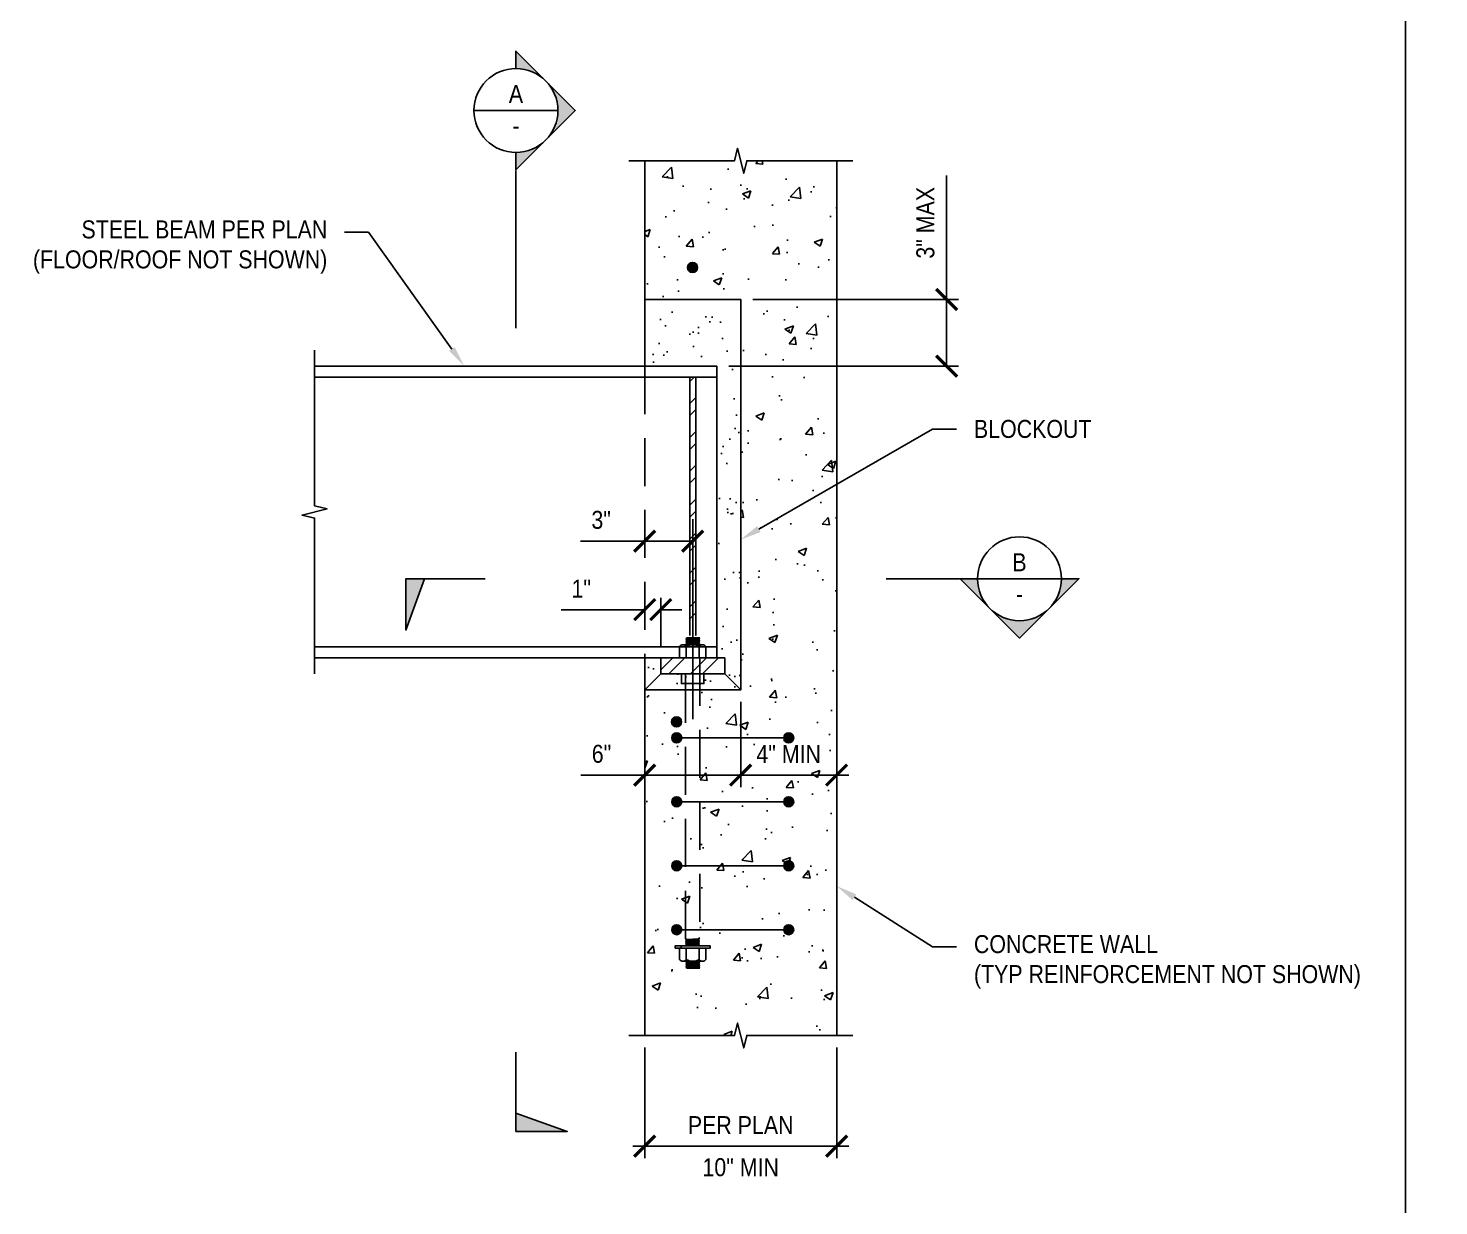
# Model space of a CAD drawing. Header units: inches. Extents: x -16404 to 14624, y -1591 to 16152.
# Drawn here: x -8348.8 to -8260.6, y 8060.9 to 8134.6 of the extents above; entities that cross this region are included whole.
import ezdxf
from ezdxf import colors
from ezdxf.entities.mleader import LeaderData, LeaderLine
from ezdxf.enums import TextEntityAlignment as Align
from ezdxf.math import Vec2, Vec3

# ---------------------------------------------------------------- set-up
doc = ezdxf.new("R2010")
doc.units = ezdxf.units.IN
doc.header["$LTSCALE"] = 24
doc.header["$MEASUREMENT"] = 0
for name, pattern in [('CENTER2', [1.125, 0.75, -0.125, 0.125, -0.125]), ('HIDDEN2', [0.1875, 0.125, -0.0625]), ('PHANTOM2', [1.25, 0.625, -0.125, 0.125, -0.125, 0.125, -0.125])]:
    doc.linetypes.add(name, pattern=pattern)
doc.layers.get('0').update_dxf_attribs({"linetype": 'CONTINUOUS'})
doc.layers.get('DefPoints').update_dxf_attribs({"color": 251, "linetype": 'CONTINUOUS'})
for name, color, linetype in [('S-ANNO-DIMS', 2, 'CONTINUOUS'), ('S-ANNO-NOTE', 4, 'CONTINUOUS'), ('S-BOLT', 2, 'CONTINUOUS'), ('S-BREAK', 2, 'CONTINUOUS'), ('S-CONC', 4, 'CONTINUOUS'), ('S-DETL-SYMB', 4, 'CONTINUOUS'), ('S-DETL-SYMB @ 1', 4, 'CONTINUOUS'), ('S-GRID', 1, 'CENTER2'), ('S-REBAR', 7, 'CONTINUOUS'), ('S-STEEL', 4, 'CONTINUOUS')]:
    doc.layers.add(name, color=color, linetype=linetype)
doc.layers.add('S-ANNO-GRID-NONPLOT', color=251, linetype='CONTINUOUS', plot=False)
doc.layers.add('S-HATCH1', color=1, linetype='CONTINUOUS', transparency=0.5)
doc.layers.add('S-HATCH2', color=2, linetype='CONTINUOUS', transparency=0.5)
doc.styles.add('Arial', font='arial.ttf', dxfattribs={"width": 0.85})
doc.dimstyles.new('DIM-12$0', dxfattribs={"dimscale": 12, "dimtxt": 0.09375, "dimasz": 0.109375, "dimexe": 0.0625, "dimexo": 0.0625, "dimgap": 0.0625, "dimtad": 1, "dimdec": 4, "dimzin": 11, "dimdsep": 46, "dimlunit": 4, "dimtxsty": 'Arial', "dimblk": 'ARCHTICK', "dimblk1": 'ARCHTICK', "dimblk2": 'ARCHTICK', "dimsah": 1, "dimcen": 0.125, "dimdle": 0.0625, "dimclrd": 256, "dimclre": 256, "dimclrt": 4, "dimadec": 0, "dimazin": 0, "dimtfac": 0.75, "dimtdec": 4, "dimtofl": 0, "dimtmove": 0, "dimatfit": 3, "dimldrblk": 'ARCHTICK', "dimfxl": 1, "dimfrac": 1, "dimtolj": 1, "dimtzin": 11, "dimarcsym": 0})
pattern_1 = [(67.5, (-12125.473, 7011.8426), (-1.33608, 2.1488009), [0, -1.995, 0, -2.23125, 0, -2.1328125]), (37.5, (-12125.473, 7011.8426), (0.159598, 4.3692318), [0, -1.07625, 0, -1.798125, 0, -0.6890625]), (357.5, (-12126.871, 7011.0354), (3.5360016, 2.050088), [0, -0.65625, 0, -2.3625, 0, -3.084375]), (347.5, (-12126.871, 7011.0354), (2.8409643, 2.9703878), [0, -0.328125, 0, -1.54875, 0, -1.771875])]
pattern_2 = [(45, (-12125.473, 7011.8426), (-1.0606602, 1.0606602), []), (45, (-12125.473, 7012.5926), (-1.0606602, 1.0606602), [])]

# ---------------------------------------------------------------- blocks, each defined once
blk = doc.blocks.new('_ARCHTICK')
at = {"color": 0, "linetype": 'ByBlock', "const_width": 0.15}
blk.add_lwpolyline([(-0.5, -0.5), (0.5, 0.5)], dxfattribs=at)
blk = doc.blocks.new('*D1035')
at = {"layer": 'DefPoints', "color": 0, "transparency": 16777216}
for p in [(-8310.252, 8071.565), (-8298.252, 8071.565), (-8298.252, 8064.645)]:
    blk.add_point(p, dxfattribs=at)
at = {"layer": 'S-ANNO-DIMS', "lineweight": -2, "transparency": 16777216}
for p, q in [((-8310.252, 8070.815), (-8310.252, 8063.895)), ((-8298.252, 8070.815), (-8298.252, 8063.895)), ((-8311.002, 8064.645), (-8297.502, 8064.645))]:
    blk.add_line(p, q, dxfattribs=at)
at = {"layer": 'S-ANNO-DIMS', "lineweight": -2, "transparency": 16777216, "xscale": 1.3125, "yscale": 1.3125, "zscale": 1.3125, "rotation": 180}
blk.add_blockref('_ARCHTICK', (-8310.252, 8064.645), dxfattribs=at)
at = {"layer": 'S-ANNO-DIMS', "lineweight": -2, "transparency": 16777216, "xscale": 1.3125, "yscale": 1.3125, "zscale": 1.3125}
blk.add_blockref('_ARCHTICK', (-8298.252, 8064.645), dxfattribs=at)
at = {"layer": 'S-ANNO-DIMS', "color": 4, "transparency": 16777216, "char_height": 1.125, "attachment_point": 5, "style": 'Arial'}
for s, insert in [('\\A1;PER PLAN', (-8304.252, 8065.958)), ('\\A1;10" MIN', (-8304.252, 8063.321))]:
    blk.add_mtext(s, dxfattribs=dict(at, insert=insert))
blk = doc.blocks.new('NUT-SM-THREADS-new')
for p, q in [((0.39, 1.44), (-0.5, 1.44)), ((-0.5, 1.44), (-0.39, 1.37)), ((-0.5, 1.31), (-0.39, 1.37)), ((0.5, 1.25), (-0.5, 1.31)), ((-0.5, 1.31), (-0.39, 1.25)), ((-0.5, 1.19), (-0.39, 1.25)), ((0.5, 1.12), (-0.5, 1.19)), ((-0.5, 1.19), (-0.39, 1.12)), ((-0.5, 1.06), (-0.39, 1.12)), ((0.5, 1), (-0.5, 1.06)), ((-0.5, 1.06), (-0.39, 1)), ((-0.39, 1.37), (0.39, 1.31)), ((-0.39, 1.25), (0.39, 1.19)), ((-0.39, 1.12), (0.39, 1.06)), ((0.5, 1.37), (-0.09, 1.41)), ((0.39, 1.44), (0.39, 1.44)), ((0.39, 1.44), (0.5, 1.37)), ((0.39, 1.31), (0.5, 1.37)), ((0.39, 1.31), (0.5, 1.25)), ((0.39, 1.19), (0.5, 1.25)), ((0.39, 1.19), (0.5, 1.12)), ((0.39, 1.06), (0.5, 1.12)), ((0.39, 1.06), (0.5, 1)), ((-0.94, 0.81), (-0.94, 0)), ((-0.94, 0), (-0.84, 0)), ((-0.84, 0), (0.84, 0)), ((-0.7, 0.94), (0.7, 0.94)), ((-0.5, 0.94), (-0.39, 1)), ((-0.47, 0.81), (-0.47, 0)), ((-0.39, 1), (0.39, 0.94)), ((0.39, 0.94), (0.5, 1)), ((0.47, 0.81), (0.47, 0)), ((0.84, 0), (0.94, 0)), ((0.94, 0.81), (0.94, 0))]:
    blk.add_line(p, q)
for centre, radius, start, end in [((-0.7, 0.65), 0.283, 33.8901, 146.1099), ((0, -0.01), 0.943, 60.1583, 119.8417), ((0.7, 0.65), 0.283, 33.8901, 146.1099)]:
    blk.add_arc(centre, radius, start, end)
blk = doc.blocks.new('*U227')
h = blk.add_hatch(color=256)
h.dxf.hatch_style = 1
h.paths.add_polyline_path([(0.3125, 0, 1), (-0.3125, 0, 1)])
at = {"color": 0}
blk.add_circle((0, 0), 0.3125, dxfattribs=at)
blk = doc.blocks.new('*U203')
at = {"layer": 'S-REBAR'}
blk.add_line((-1, 0), (6, 0), dxfattribs=at)
at = {"layer": 'S-REBAR', "linetype": 'ByBlock'}
blk.add_blockref('*U227', (-1, 0), dxfattribs=at)
at = {"layer": 'S-REBAR', "linetype": 'ByBlock', "xscale": -1}
blk.add_blockref('*U227', (6, 0), dxfattribs=at)
blk = doc.blocks.new('*U202')
at = {"layer": 'S-REBAR', "color": 0, "linetype": 'ByBlock', "lineweight": -2, "transparency": 16777216}
for p in [(0, 0), (0, -4), (0, -8), (0, -12)]:
    blk.add_blockref('*U203', p, dxfattribs=at)
blk = doc.blocks.new('*U352')
at = {"layer": 'S-DETL-SYMB'}
h = blk.add_hatch(color=4, dxfattribs=at)
edge = h.paths.add_edge_path()
edge.add_line((0, -0.2187), (0, -0.3092))
edge.add_line((0, -0.3092), (0.3092, 0))
edge.add_line((0.3092, 0), (0, 0.3092))
edge.add_line((0, 0.3092), (0, 0.2187))
edge.add_arc((0, 0), 0.2187, -90, 90, ccw=False)
blk.add_line((-0.2187, 0), (0.2187, 0), dxfattribs=at)
at = {"layer": 'S-DETL-SYMB', "color": 2, "linetype": 'PHANTOM2'}
for p, q in [((0, -0.3125), (0, -1.1343)), ((0, -4.9084), (0, -5.3212))]:
    blk.add_line(p, q, dxfattribs=at)
at = {"layer": 'S-DETL-SYMB'}
blk.add_lwpolyline([(0, -0.2187), (0, -0.3092), (0.3092, 0), (0, 0.3092), (0, 0.2187, -1)], format="xyb", close=True, dxfattribs=at)
blk.add_lwpolyline([(0, -5.2252), (0.2672, -5.3212), (0, -5.3212)], close=True, dxfattribs=at)
blk.add_circle((0, 0), 0.2187, dxfattribs=at)
blk.add_solid([(0.2672, -5.3212), (0, -5.2252), (0, -5.3212)], dxfattribs=at)
at = {"layer": 'S-DETL-SYMB', "style": 'Arial', "width": 0.85, "flags": 8}
blk.add_attdef('VIEWNUMBER', text='', height=0.0938, dxfattribs=at).set_placement((0, 0.0108), align=Align.BOTTOM_CENTER)
blk.add_attdef('SHEETNUMBER', text='', height=0.0938, dxfattribs=at).set_placement((0, -0.0325), align=Align.TOP_CENTER)
blk = doc.blocks.new('*U353')
at = {"layer": 'S-DETL-SYMB'}
h = blk.add_hatch(color=4, dxfattribs=at)
edge = h.paths.add_edge_path()
edge.add_line((-0.2187, 0), (-0.3092, 0))
edge.add_line((-0.3092, 0), (0, -0.3092))
edge.add_line((0, -0.3092), (0.3092, 0))
edge.add_line((0.3092, 0), (0.2187, 0))
edge.add_arc((0, 0), 0.2187, -180, 0, ccw=False)
at = {"layer": 'S-DETL-SYMB', "color": 2, "linetype": 'PHANTOM2'}
for p, q in [((-2.783, 0), (-3.1958, 0)), ((-0.3125, 0), (-0.6946, 0))]:
    blk.add_line(p, q, dxfattribs=at)
at = {"layer": 'S-DETL-SYMB'}
blk.add_line((-0.2187, 0), (0.2187, 0), dxfattribs=at)
blk.add_lwpolyline([(-3.0998, 0), (-3.1958, -0.2672), (-3.1958, 0)], close=True, dxfattribs=at)
blk.add_lwpolyline([(-0.2187, 0), (-0.3092, 0), (0, -0.3092), (0.3092, 0), (0.2187, 0, -1)], format="xyb", close=True, dxfattribs=at)
blk.add_circle((0, 0), 0.2187, dxfattribs=at)
blk.add_solid([(-3.1958, -0.2672), (-3.0998, 0), (-3.1958, 0)], dxfattribs=at)
at = {"layer": 'S-DETL-SYMB', "style": 'Arial', "width": 0.85, "flags": 8}
blk.add_attdef('VIEWNUMBER', text='', height=0.0938, dxfattribs=at).set_placement((0, 0.0108), align=Align.BOTTOM_CENTER)
blk.add_attdef('SHEETNUMBER', text='', height=0.0938, dxfattribs=at).set_placement((0, -0.0325), align=Align.TOP_CENTER)
blk = doc.blocks.new('*D2055')
at = {"layer": 'DefPoints', "color": 0, "transparency": 16777216}
for p in [(-8310.252, 8098.197), (-8309.252, 8098.197), (-8309.252, 8095.182)]:
    blk.add_point(p, dxfattribs=at)
at = {"layer": 'S-ANNO-DIMS', "lineweight": -2, "transparency": 16777216}
for p, q in [((-8309.252, 8095.932), (-8309.252, 8098.947)), ((-8310.252, 8098.197), (-8315.474, 8098.197)), ((-8309.252, 8098.197), (-8307.94, 8098.197))]:
    blk.add_line(p, q, dxfattribs=at)
at = {"layer": 'S-ANNO-DIMS', "lineweight": -2, "transparency": 16777216, "xscale": 1.3125, "yscale": 1.3125, "zscale": 1.3125}
blk.add_blockref('_ARCHTICK', (-8310.252, 8098.197), dxfattribs=at)
at = {"layer": 'S-ANNO-DIMS', "lineweight": -2, "transparency": 16777216, "xscale": 1.3125, "yscale": 1.3125, "zscale": 1.3125, "rotation": 180}
blk.add_blockref('_ARCHTICK', (-8309.252, 8098.197), dxfattribs=at)
at = {"layer": 'S-ANNO-DIMS', "color": 4, "transparency": 16777216, "insert": (-8314.219, 8099.511), "char_height": 1.125, "attachment_point": 5, "style": 'Arial'}
blk.add_mtext('\\A1;1"', dxfattribs=at)
blk = doc.blocks.new('*D2056')
at = {"layer": 'DefPoints', "color": 0, "transparency": 16777216}
for p in [(-8310.252, 8102.483), (-8307.253, 8102.483), (-8307.253, 8102.483)]:
    blk.add_point(p, dxfattribs=at)
at = {"layer": 'S-ANNO-DIMS', "lineweight": -2, "transparency": 16777216}
for p, q in [((-8310.252, 8102.483), (-8314.274, 8102.483)), ((-8307.253, 8102.483), (-8311.002, 8102.483))]:
    blk.add_line(p, q, dxfattribs=at)
at = {"layer": 'S-ANNO-DIMS', "lineweight": -2, "transparency": 16777216, "xscale": 1.3125, "yscale": 1.3125, "zscale": 1.3125, "rotation": 180}
blk.add_blockref('_ARCHTICK', (-8310.252, 8102.483), dxfattribs=at)
at = {"layer": 'S-ANNO-DIMS', "lineweight": -2, "transparency": 16777216, "xscale": 1.3125, "yscale": 1.3125, "zscale": 1.3125}
blk.add_blockref('_ARCHTICK', (-8307.253, 8102.483), dxfattribs=at)
at = {"layer": 'S-ANNO-DIMS', "color": 4, "transparency": 16777216, "insert": (-8312.975, 8103.808), "char_height": 1.125, "attachment_point": 5, "style": 'Arial'}
blk.add_mtext('\\A1;3"', dxfattribs=at)
blk = doc.blocks.new('*D2057')
at = {"layer": 'DefPoints', "color": 0, "transparency": 16777216}
for p in [(-8304.252, 8117.599), (-8305.752, 8113.432), (-8291.379, 8113.432)]:
    blk.add_point(p, dxfattribs=at)
at = {"layer": 'S-ANNO-DIMS', "lineweight": -2, "transparency": 16777216}
for p, q in [((-8291.379, 8117.599), (-8291.379, 8125.353)), ((-8291.379, 8113.432), (-8291.379, 8118.349)), ((-8303.502, 8117.599), (-8290.629, 8117.599)), ((-8305.002, 8113.432), (-8290.629, 8113.432))]:
    blk.add_line(p, q, dxfattribs=at)
at = {"layer": 'S-ANNO-DIMS', "lineweight": -2, "transparency": 16777216, "xscale": 1.3125, "yscale": 1.3125, "zscale": 1.3125}
for p, rotation in [((-8291.379, 8117.599), 90), ((-8291.379, 8113.432), 270)]:
    blk.add_blockref('_ARCHTICK', p, dxfattribs=dict(at, rotation=rotation))
at = {"layer": 'S-ANNO-DIMS', "color": 4, "transparency": 16777216, "insert": (-8292.703, 8122.393), "char_height": 1.125, "attachment_point": 5, "rotation": 90, "style": 'Arial'}
blk.add_mtext('\\A1;3" MAX', dxfattribs=at)
blk = doc.blocks.new('*D1036')
at = {"layer": 'DefPoints', "color": 0, "transparency": 16777216}
for p in [(-8304.252, 8093.182), (-8298.252, 8088.147), (-8298.252, 8087.852)]:
    blk.add_point(p, dxfattribs=at)
at = {"layer": 'S-ANNO-DIMS', "lineweight": -2, "transparency": 16777216}
for p, q in [((-8304.252, 8092.432), (-8304.252, 8087.102)), ((-8305.002, 8087.852), (-8297.502, 8087.852)), ((-8298.252, 8087.397), (-8298.252, 8087.102))]:
    blk.add_line(p, q, dxfattribs=at)
at = {"layer": 'S-ANNO-DIMS', "lineweight": -2, "transparency": 16777216, "xscale": 1.3125, "yscale": 1.3125, "zscale": 1.3125, "rotation": 180}
blk.add_blockref('_ARCHTICK', (-8304.252, 8087.852), dxfattribs=at)
at = {"layer": 'S-ANNO-DIMS', "lineweight": -2, "transparency": 16777216, "xscale": 1.3125, "yscale": 1.3125, "zscale": 1.3125}
blk.add_blockref('_ARCHTICK', (-8298.252, 8087.852), dxfattribs=at)
at = {"layer": 'S-ANNO-DIMS', "color": 4, "transparency": 16777216, "insert": (-8301.252, 8089.165), "char_height": 1.125, "attachment_point": 5, "style": 'Arial'}
blk.add_mtext('\\A1;4" MIN', dxfattribs=at)
blk = doc.blocks.new('*D1037')
at = {"layer": 'DefPoints', "color": 0, "transparency": 16777216}
for p in [(-8304.252, 8093.182), (-8310.252, 8088.147), (-8310.252, 8087.852)]:
    blk.add_point(p, dxfattribs=at)
at = {"layer": 'S-ANNO-DIMS', "lineweight": -2, "transparency": 16777216}
for p, q in [((-8304.252, 8092.432), (-8304.252, 8087.102)), ((-8310.252, 8087.852), (-8314.254, 8087.852)), ((-8303.502, 8087.852), (-8310.252, 8087.852)), ((-8310.252, 8087.397), (-8310.252, 8087.102))]:
    blk.add_line(p, q, dxfattribs=at)
at = {"layer": 'S-ANNO-DIMS', "lineweight": -2, "transparency": 16777216, "xscale": 1.3125, "yscale": 1.3125, "zscale": 1.3125, "rotation": 180}
blk.add_blockref('_ARCHTICK', (-8310.252, 8087.852), dxfattribs=at)
at = {"layer": 'S-ANNO-DIMS', "lineweight": -2, "transparency": 16777216, "xscale": 1.3125, "yscale": 1.3125, "zscale": 1.3125}
blk.add_blockref('_ARCHTICK', (-8304.252, 8087.852), dxfattribs=at)
at = {"layer": 'S-ANNO-DIMS', "color": 4, "transparency": 16777216, "insert": (-8312.952, 8089.177), "char_height": 1.125, "attachment_point": 5, "style": 'Arial'}
blk.add_mtext('\\A1;6"', dxfattribs=at)
blk = doc.blocks.new('_Integral')
at = {"color": 0, "linetype": 'ByBlock', "lineweight": -2}
for centre, start, end in [((0.445, -0.091), 102, 168), ((-0.445, 0.091), 282, 348)]:
    blk.add_arc(centre, 0.454, start, end, dxfattribs=at)
blk = doc.blocks.new('Se_24x36_DETAILS_GRID')
blk.add_line((31.0697, 15.3333), (31.0697, 23))

msp = doc.modelspace()

# ---------------------------------------------------------------- hatches: boundary and pattern name
at = {"layer": 'S-HATCH1'}
h = msp.add_hatch(dxfattribs=at)
h.set_pattern_fill('STEEL', color=256, scale=12, style=0)
h.set_pattern_definition(pattern_2)
h.paths.add_polyline_path([(-8307.43975, 8096.58997), (-8307.06475, 8096.58997), (-8307.06475, 8112.74415), (-8307.43975, 8112.74415)])
h = msp.add_hatch(dxfattribs=at)
h.set_pattern_fill('STEEL', color=256, scale=12, style=0)
h.set_pattern_definition(pattern_2)
h.paths.add_polyline_path([(-8309.25224, 8095.18166), (-8309.25224, 8094.18166), (-8305.25225, 8094.18166), (-8305.25225, 8095.18166)])
at = {"layer": 'S-HATCH2'}
h = msp.add_hatch(dxfattribs=at)
h.set_pattern_fill('AR-CONC', color=256, scale=0.75, style=0)
h.set_pattern_definition([(50, (-12125.473, 7011.8426), (5.3794514, -0.470641), [0.5625, -6.1875]), (355, (-12125.473, 7011.8426), (-1.040635, 5.641441), [0.45, -4.95]), (100.45144, (-12125.0247, 7011.8034), (4.3388164, 5.1708), [0.4780514, -5.258566]), (46.1842, (-12125.473, 7013.3426), (8.00431, -1.241395), [0.84375, -9.28125]), (96.63564, (-12124.806, 7013.239), (7.009965, 7.30589), [0.717078, -7.887853]), (351.18416, (-12125.473, 7013.343), (7.009965, 7.30589), [0.675, -7.425]), (21, (-12124.723, 7012.9676), (4.476803, -3.0196417), [0.5625, -6.1875]), (326, (-12124.723, 7012.9676), (1.824865, 5.438625), [0.45, -4.95]), (71.45144, (-12124.35, 7012.716), (6.301668, 2.4189836), [0.4780514, -5.258566]), (37.5, (-12125.473, 7011.8426), (0.0911989, 2.4967039), [0, -4.89, 0, -5.025, 0, -4.96875]), (7.5, (-12125.473, 7011.8426), (1.9730215, 2.9580878), [0, -2.865, 0, -4.7775, 0, -1.89375]), (327.5, (-12127.1455, 7011.8426), (4.0036683, -0.1691615), [0, -1.875, 0, -5.85, 0, -7.7625]), (317.5, (-12127.8955, 7011.8426), (4.3738963, 0.7507874), [0, -2.4375, 0, -3.885, 0, -5.5125])])
h.paths.add_polyline_path([(-8310.25225, 8071.56522), (-8304.63083, 8071.56522), (-8304.44154, 8072.34357), (-8304.06297, 8070.78687), (-8303.87368, 8071.56522), (-8298.25225, 8071.56522), (-8298.25225, 8126.27511), (-8303.87368, 8126.27511), (-8304.06297, 8125.49676), (-8304.44154, 8127.05346), (-8304.63083, 8126.27511), (-8310.25225, 8126.27511), (-8310.25225, 8117.59874), (-8304.25225, 8117.59874), (-8304.25225, 8093.18165), (-8310.25225, 8093.18165)])
h = msp.add_hatch(dxfattribs=at)
h.set_pattern_fill('AR-SAND', color=256, scale=1.3125, angle=30, style=0)
h.set_pattern_definition(pattern_1)
h.paths.add_polyline_path([(-8310.25225, 8117.59874), (-8310.25225, 8113.43165), (-8305.75225, 8113.43165), (-8305.75225, 8095.18166), (-8305.25225, 8095.18166), (-8305.25225, 8094.18165), (-8304.25225, 8093.18165), (-8304.25225, 8117.59874)])
h.paths.add_polyline_path([(-8310.25225, 8093.18165), (-8309.25224, 8094.18165), (-8309.25224, 8095.18165), (-8310.25225, 8095.18165)], flags=17)
h = msp.add_hatch(dxfattribs=at)
h.set_pattern_fill('AR-SAND', color=256, scale=1.3125, angle=30, style=0)
h.set_pattern_definition(pattern_1)
h.paths.add_polyline_path([(-8304.25225, 8093.18165), (-8305.25226, 8094.18166), (-8309.25224, 8094.18166), (-8310.25225, 8093.18165)])

# ---------------------------------------------------------------- linework, layer by layer
at = {"layer": 'S-ANNO-DIMS'}
msp.add_lwpolyline([(-8307.95589, 8094.18166), (-8306.5486, 8094.18166), (-8306.5486, 8093.57228), (-8307.95589, 8093.57228)], close=True, dxfattribs=at)
at = {"layer": 'S-BOLT', "linetype": 'HIDDEN2'}
msp.add_lwpolyline([(-8306.91322, 8077.29103), (-8306.8185, 8077.23634), (-8307.33278, 8077.2042), (-8306.8185, 8077.23634), (-8306.91322, 8077.18166), (-8307.6935, 8077.18166), (-8307.59878, 8077.23634), (-8306.91322, 8077.29103), (-8306.8185, 8077.34572), (-8307.6935, 8077.29103), (-8307.59878, 8077.23634), (-8307.6935, 8077.29103), (-8307.59878, 8077.34572), (-8306.91322, 8077.40041), (-8306.8185, 8077.34572), (-8306.91322, 8077.40041), (-8306.8185, 8077.45509), (-8307.6935, 8077.40041), (-8307.59878, 8077.34572), (-8307.6935, 8077.40041), (-8307.59878, 8077.45509), (-8306.91322, 8077.50978), (-8306.8185, 8077.45509), (-8306.91322, 8077.50978), (-8306.8185, 8077.56447), (-8307.6935, 8077.50978), (-8307.59878, 8077.45509), (-8307.6935, 8077.50978), (-8307.59878, 8077.56447), (-8306.91322, 8077.61916), (-8306.8185, 8077.56447), (-8306.91322, 8077.61916), (-8306.8107, 8077.67859), (-8306.91322, 8077.61916), (-8307.59878, 8077.56447), (-8307.6935, 8077.61916), (-8307.6938, 8095.18166), (-8306.8107, 8095.18166), (-8306.8107, 8077.67859)], dxfattribs=at)
at = {"layer": 'S-BOLT'}
msp.add_lwpolyline([(-8306.1585, 8077.18166), (-8308.346, 8077.18166), (-8308.346, 8077.03116), (-8306.1585, 8077.03116)], close=True, dxfattribs=at)
at = {"layer": 'S-BREAK'}
for points in [[(-8297.25225, 8126.27511), (-8303.87368, 8126.27511), (-8304.06297, 8125.49676), (-8304.44154, 8127.05346), (-8304.63083, 8126.27511), (-8311.25225, 8126.27511)], [(-8330.88903, 8094.18165), (-8330.88903, 8103.92808), (-8331.66739, 8104.11736), (-8330.11068, 8104.49594), (-8330.88903, 8104.68522), (-8330.88903, 8114.43165)], [(-8297.25225, 8071.56522), (-8303.87368, 8071.56522), (-8304.06297, 8070.78687), (-8304.44154, 8072.34357), (-8304.63083, 8071.56522), (-8311.25225, 8071.56522)]]:
    msp.add_lwpolyline(points, dxfattribs=at)
at = {"layer": 'S-CONC'}
for p, q in [((-8310.25225, 8126.27511), (-8310.25225, 8117.59874)), ((-8310.25225, 8093.18165), (-8310.25225, 8071.56522))]:
    msp.add_line(p, q, dxfattribs=at)
at = {"layer": 'S-CONC', "color": 1}
for p, q in [((-8310.25225, 8117.59874), (-8310.25225, 8113.43165)), ((-8310.25225, 8095.18165), (-8310.25225, 8093.18165))]:
    msp.add_line(p, q, dxfattribs=at)
at = {"layer": 'S-CONC'}
for points in [[(-8298.25225, 8071.56522), (-8298.25225, 8126.27511)], [(-8310.25225, 8117.59874), (-8304.25225, 8117.59874), (-8304.25225, 8093.18165), (-8310.25225, 8093.18165)]]:
    msp.add_lwpolyline(points, dxfattribs=at)
at = {"layer": 'S-CONC', "color": 1, "linetype": 'HIDDEN2'}
msp.add_lwpolyline([(-8310.25225, 8113.43165), (-8310.25225, 8095.18165)], dxfattribs=at)
at = {"layer": 'S-CONC', "color": 3}
for points in [[(-8309.25224, 8094.18165), (-8310.25225, 8093.18165)], [(-8305.25225, 8094.18165), (-8304.25225, 8093.18165)]]:
    msp.add_lwpolyline(points, dxfattribs=at)
at = {"layer": 'S-GRID', "color": 1, "linetype": 'CENTER2', "ltscale": 0.75}
msp.add_line((-8307.25225, 8091.34436), (-8307.25225, 8103.84834), dxfattribs=at)
at = {"layer": 'S-STEEL'}
for p, q in [((-8330.88903, 8112.74415), (-8305.75225, 8112.74415)), ((-8330.88903, 8095.86915), (-8305.75225, 8095.86915))]:
    msp.add_line(p, q, dxfattribs=at)
for points in [[(-8330.88903, 8113.43165), (-8305.75225, 8113.43165), (-8305.75225, 8095.18165), (-8330.88903, 8095.18165)], [(-8307.43975, 8096.58997), (-8307.43975, 8112.74415), (-8307.06475, 8112.74415), (-8307.06475, 8096.58997)]]:
    msp.add_lwpolyline(points, dxfattribs=at)
msp.add_lwpolyline([(-8305.25225, 8094.18166), (-8309.25224, 8094.18166), (-8309.25224, 8095.18166), (-8305.25225, 8095.18166)], close=True, dxfattribs=at)

# ---------------------------------------------------------------- block references
at = {"layer": 'S-ANNO-GRID-NONPLOT', "xscale": 12, "yscale": 12, "zscale": 12}
msp.add_blockref('Se_24x36_DETAILS_GRID', (-8635.5314, 7860), dxfattribs=at)
at = {"layer": 'S-BOLT', "xscale": -0.875, "yscale": 0.875, "zscale": 0.875}
msp.add_blockref('NUT-SM-THREADS-new', (-8307.25225, 8095.18166), dxfattribs=at)
at = {"layer": 'S-BOLT', "xscale": 0.875, "yscale": 0.875, "zscale": 0.875, "rotation": 180}
msp.add_blockref('NUT-SM-THREADS-new', (-8307.25225, 8077.03116), dxfattribs=at)
at = {"layer": 'S-DETL-SYMB @ 1', "xscale": 12, "yscale": 12, "zscale": 12}
for name, p, values in [('*U352', (-8318.2992, 8129.41941), {'VIEWNUMBER': 'A', 'SHEETNUMBER': '-'}), ('*U353', (-8286.82367, 8100.13126), {'VIEWNUMBER': 'B', 'SHEETNUMBER': '-'})]:
    msp.add_blockref(name, p, dxfattribs=at).add_auto_attribs(values)
at = {"layer": 'S-REBAR'}
for name, p in [('*U227', (-8307.25933, 8119.59874)), ('*U227', (-8308.25933, 8091.18165)), ('*U202', (-8307.25225, 8090.18165))]:
    msp.add_blockref(name, p, dxfattribs=at)

# ---------------------------------------------------------------- dimensions: what is measured, and where the dimension line sits
at = {"layer": 'S-ANNO-DIMS'}
dim = msp.add_linear_dim(base=(-8291.37858, 8113.43165), p1=(-8304.25225, 8117.59874), p2=(-8305.75225, 8113.43165), angle=90, text='3" MAX', dimstyle='DIM-12$0', dxfattribs=at)
dim.commit()
dim.dimension.update_dxf_attribs({"geometry": '*D2057', "text_midpoint": (-8291.37858, 8122.39339), "dimtype": 160})
for base, p1, p2, picture, middle in [((-8307.25255, 8102.48294), (-8310.25225, 8102.48294), (-8307.25255, 8102.48294), '*D2056', (-8312.97502, 8102.48294)), ((-8309.25224, 8098.19666), (-8310.25225, 8098.19666), (-8309.25224, 8095.18165), '*D2055', (-8314.21922, 8098.19666))]:
    dim = msp.add_linear_dim(base=base, p1=p1, p2=p2, angle=180, dimstyle='DIM-12$0', dxfattribs=at)
    dim.commit()
    dim.dimension.update_dxf_attribs({"geometry": picture, "text_midpoint": middle, "dimtype": 160})
dim = msp.add_linear_dim(base=(-8310.25225, 8087.85213), p1=(-8304.25225, 8093.18165), p2=(-8310.25225, 8088.14677), angle=180, text='6"', dimstyle='DIM-12$0', override={"dimtofl": 1}, dxfattribs=at)
dim.commit()
dim.dimension.update_dxf_attribs({"geometry": '*D1037', "text_midpoint": (-8312.95225, 8087.85213), "dimtype": 160})
for base, p1, p2, text, picture, middle in [((-8298.25225, 8087.85213), (-8304.25225, 8093.18165), (-8298.25225, 8088.14677), '4" MIN', '*D1036', (-8301.25225, 8089.16501)), ((-8298.25225, 8064.64491), (-8310.25225, 8071.56522), (-8298.25225, 8071.56522), 'PER PLAN\\X10" MIN', '*D1035', (-8304.25225, 8064.64491))]:
    dim = msp.add_linear_dim(base=base, p1=p1, p2=p2, text=text, dimstyle='DIM-12$0', override={"dimtofl": 1}, dxfattribs=at)
    dim.commit()
    dim.dimension.update_dxf_attribs({"geometry": picture, "text_midpoint": middle})

# ---------------------------------------------------------------- leaders
at = {"layer": 'S-ANNO-NOTE'}
ml = msp.add_multileader_mtext('Standard', dxfattribs=at)
ml.set_content('\\A1;TOP OF CONCRETE WALL ELEVATION WHERE OCCURS', color=4, style='Arial')
ml.set_leader_properties(color=2)
ml.build(insert=Vec2(0, 0))
ml.multileader.update_dxf_attribs({"dogleg_length": 0.36, "arrow_head_size": 1.3125, "scale": 12})
ctx = ml.context
ctx.base_point, ctx.scale, ctx.char_height, ctx.arrow_head_size, ctx.landing_gap_size, ctx.plane_origin = Vec3(-8456.93108, 8127.83095), 12, 1.125, 1.3125, 1.08, Vec3(-8485.64693, 8443.35501)
notes = []
notes.append((ctx, [(0, (1, 1, 0), (-8458.43108, 8127.83095), (1, 0), 1.5, [(0, [(-8472.07349, 8117.59874)], 0, [])])]))
ctx.mtext.insert, ctx.mtext.width, ctx.mtext.flow_direction = Vec3(-8455.85108, 8128.40304), 23.5148541, 5
ml = msp.add_multileader_mtext('Standard', dxfattribs=at)
ml.set_content('STEEL BEAM PER PLAN\\P(FLOOR/ROOF NOT SHOWN)', color=4, style='Arial')
ml.set_leader_properties(color=2)
ml.build(insert=Vec2(0, 0))
ml.multileader.update_dxf_attribs({"dogleg_length": 0.36, "arrow_head_size": 1.3125, "scale": 12})
ctx = ml.context
ctx.base_point, ctx.scale, ctx.char_height, ctx.arrow_head_size, ctx.landing_gap_size, ctx.plane_origin = Vec3(-8349.44743, 8121.81622), 12, 1.125, 1.3125, 1.08, Vec3(-8390.47096, 8402.09792)
ctx.text_align_type = 2
notes.append((ctx, [(1, (1, 1, 0), (-8327.51236, 8121.81622), (-1, 0), 1.5, [(0, [(-8321.54056, 8113.43165)], 0, [])])]))
ctx.mtext.insert, ctx.mtext.width, ctx.mtext.alignment, ctx.mtext.flow_direction = Vec3(-8330.09236, 8122.5441), 20.3750015, 3, 5
ml = msp.add_multileader_mtext('Standard', dxfattribs=at)
ml.set_content('\\A1;WEB STIFFENER {\\H0.7x;\\S3#8;}"\\PEACH SIDE', color=4, style='Arial')
ml.set_leader_properties(color=2)
ml.build(insert=Vec2(0, 0))
ml.multileader.update_dxf_attribs({"dogleg_length": 0.36, "arrow_head_size": 1.3125, "scale": 12})
ctx = ml.context
ctx.base_point, ctx.scale, ctx.char_height, ctx.arrow_head_size, ctx.landing_gap_size, ctx.plane_origin = Vec3(-8456.93108, 8122.75869), 12, 1.125, 1.3125, 1.08, Vec3(-8496.37308, 8434.47444)
notes.append((ctx, [(0, (1, 1, 0), (-8458.43108, 8122.75869), (1, 0), 1.5, [(0, [(-8481.34636, 8108.71817)], 0, [])])]))
ctx.mtext.insert, ctx.mtext.width, ctx.mtext.flow_direction = Vec3(-8455.85108, 8123.33079), 23.1700836, 5
ml = msp.add_multileader_mtext('Standard', dxfattribs=at)
ml.set_content('BLOCKOUT', color=4, style='Arial')
ml.set_leader_properties(color=2)
ml.build(insert=Vec2(0, 0))
ml.multileader.update_dxf_attribs({"dogleg_length": 0.36, "arrow_head_size": 1.3125, "scale": 12})
ctx = ml.context
ctx.base_point, ctx.scale, ctx.char_height, ctx.arrow_head_size, ctx.landing_gap_size, ctx.plane_origin = Vec3(-8290.75225, 8109.49239), 12, 1.125, 1.3125, 1.08, Vec3(-8347.64391, 8417.83712)
notes.append((ctx, [(0, (1, 1, 0), (-8292.25225, 8109.49239), (1, 0), 1.5, [(0, [(-8304.25225, 8102.57937)], 0, [])])]))
ctx.mtext.insert, ctx.mtext.width, ctx.mtext.flow_direction = Vec3(-8289.67225, 8110.06448), 18.7565009, 5
ml = msp.add_multileader_mtext('Standard', dxfattribs=at)
ml.set_content('HSS COLUMN PER PLAN', color=4, style='Arial')
ml.set_leader_properties(color=2)
ml.build(insert=Vec2(0, 0))
ml.multileader.update_dxf_attribs({"dogleg_length": 0.36, "arrow_head_size": 1.3125, "scale": 12})
ctx = ml.context
ctx.base_point, ctx.scale, ctx.char_height, ctx.arrow_head_size, ctx.landing_gap_size, ctx.plane_origin = Vec3(-8577.35933, 8107.7482), 12, 1.125, 1.3125, 1.08, Vec3(-8610.91131, 8400.25352)
notes.append((ctx, [(0, (1, 1, 0), (-8578.85933, 8107.7482), (1, 0), 1.5, [(0, [(-8587.86487, 8098.24324)], 0, [])])]))
ctx.mtext.insert, ctx.mtext.width, ctx.mtext.flow_direction = Vec3(-8576.27933, 8108.32029), 23.7857697, 5
ml = msp.add_multileader_mtext('Standard', dxfattribs=at)
ml.set_content('\\A1;STEEL PLATE {\\H0.7x;\\S3#4;}"x4" w/ (2) {\\H0.7x;\\S7#8;}" ANCHOR BOLTS w/ 1\'-4" EMBEDMENT', color=4, style='Arial')
ml.set_leader_properties(color=2)
ml.build(insert=Vec2(0, 0))
ml.multileader.update_dxf_attribs({"dogleg_length": 0.36, "arrow_head_size": 1.3125, "scale": 12})
ctx = ml.context
ctx.base_point, ctx.scale, ctx.char_height, ctx.arrow_head_size, ctx.landing_gap_size, ctx.plane_origin = Vec3(-8456.93108, 8106.71345), 12, 1.125, 1.3125, 1.08, Vec3(-8493.27547, 8425.34944)
notes.append((ctx, [(0, (1, 1, 0), (-8458.43108, 8106.71345), (1, 0), 1.5, [(0, [(-8478.24876, 8095.18165)], 0, [])])]))
ctx.mtext.insert, ctx.mtext.width, ctx.mtext.flow_direction = Vec3(-8455.85108, 8107.27595), 23.1700836, 5
ml = msp.add_multileader_mtext('Standard', dxfattribs=at)
ml.set_content('STEEL BEAM PER PLAN', color=4, style='Arial')
ml.set_leader_properties(color=2)
ml.build(insert=Vec2(0, 0))
ml.multileader.update_dxf_attribs({"dogleg_length": 0.36, "arrow_head_size": 1.3125, "scale": 12})
ctx = ml.context
ctx.base_point, ctx.scale, ctx.char_height, ctx.arrow_head_size, ctx.landing_gap_size, ctx.plane_origin = Vec3(-8129.49484, 8102.74339), 12, 1.125, 1.3125, 1.08, Vec3(-8055.19297, 8373.90823)
ctx.text_align_type = 2
notes.append((ctx, [(0, (1, 1, 0), (-8110.6366, 8102.74339), (-1, 0), 1.5, [(0, [(-8099.43453, 8089.67328)], 0, [])])]))
ctx.mtext.insert, ctx.mtext.width, ctx.mtext.defined_height, ctx.mtext.alignment, ctx.mtext.flow_direction = Vec3(-8113.2166, 8103.31548), 17.75, 3.69153, 3, 5
ml = msp.add_multileader_mtext('Standard', dxfattribs=at)
ml.set_content('\\A1;1{\\H0.7x;\\S1#2;\\H1.4286x;" NON-SHRINK GROUT}', color=4, style='Arial')
ml.set_leader_properties(color=2)
ml.build(insert=Vec2(0, 0))
ml.multileader.update_dxf_attribs({"dogleg_length": 0.36, "arrow_head_size": 1.3125, "scale": 12})
ctx = ml.context
ctx.base_point, ctx.scale, ctx.char_height, ctx.arrow_head_size, ctx.landing_gap_size, ctx.plane_origin = Vec3(-8577.35933, 8097.98311), 12, 1.125, 1.3125, 1.08, Vec3(-8610.91131, 8390.48843)
notes.append((ctx, [(0, (1, 1, 0), (-8578.85933, 8097.98311), (1, 0), 1.5, [(0, [(-8584.1072, 8090.90268)], 0, [])])]))
ctx.mtext.insert, ctx.mtext.width, ctx.mtext.flow_direction = Vec3(-8576.27933, 8098.55521), 24.2290445, 5
ml = msp.add_multileader_mtext('Standard', dxfattribs=at)
ml.set_content('\\A1;{\\H0.7x;\\S3#8;}" STIFFENER PLATE AT BEAM CONNECTION', color=4, style='Arial')
ml.set_leader_properties(color=2)
ml.build(insert=Vec2(0, 0))
ml.multileader.update_dxf_attribs({"dogleg_length": 0.36, "arrow_head_size": 1.3125, "scale": 12})
ctx = ml.context
ctx.base_point, ctx.scale, ctx.char_height, ctx.arrow_head_size, ctx.landing_gap_size, ctx.plane_origin = Vec3(-8135.02582, 8096.21281), 12, 1.125, 1.3125, 1.08, Vec3(-8047.47608, 8363.36862)
ctx.text_align_type = 2
notes.append((ctx, [(0, (1, 1, 0), (-8111.17484, 8096.21281), (-1, 0), 1.5, [(0, [(-8102.49703, 8087.98322)], 0, [])])]))
ctx.mtext.insert, ctx.mtext.width, ctx.mtext.defined_height, ctx.mtext.alignment, ctx.mtext.flow_direction = Vec3(-8113.75484, 8096.7849), 23.1687394, 3.69153, 3, 5
ml = msp.add_multileader_mtext('Standard', dxfattribs=at)
ml.set_content('LEVELING NUT, TYP', color=4, style='Arial')
ml.set_leader_properties(color=2)
ml.build(insert=Vec2(0, 0))
ml.multileader.update_dxf_attribs({"dogleg_length": 0.36, "arrow_head_size": 1.3125, "scale": 12})
ctx = ml.context
ctx.base_point, ctx.scale, ctx.char_height, ctx.arrow_head_size, ctx.landing_gap_size, ctx.plane_origin = Vec3(-8456.93108, 8082.21431), 12, 1.125, 1.3125, 1.08, Vec3(-8401.09079, 8389.64169)
notes.append((ctx, [(0, (1, 1, 0), (-8458.43108, 8082.21431), (1, 0), 1.5, [(0, [(-8478.63886, 8093.87696)], 0, [])])]))
ctx.mtext.insert, ctx.mtext.width, ctx.mtext.flow_direction = Vec3(-8455.85108, 8082.88808), 14.5783309, 5
ml = msp.add_multileader_mtext('Standard', dxfattribs=at)
ml.set_content('CONCRETE WALL\\P(TYP REINFORCEMENT NOT SHOWN)', color=4, style='Arial')
ml.set_leader_properties(color=2)
ml.set_arrow_properties(name='INTEGRAL')
ml.build(insert=Vec2(0, 0))
ml.multileader.update_dxf_attribs({"dogleg_length": 0.36, "arrow_head_size": 1.3125, "scale": 12})
ctx = ml.context
ctx.base_point, ctx.scale, ctx.char_height, ctx.arrow_head_size, ctx.landing_gap_size, ctx.plane_origin = Vec3(-8456.93108, 8075.46342), 12, 1.125, 1.3125, 1.08, Vec3(-8497.08368, 8382.09588)
notes.append((ctx, [(0, (1, 1, 0), (-8458.43108, 8075.46342), (1, 0), 1.5, [(0, [(-8470.41604, 8081.73715)], 0, [])])]))
ctx.mtext.insert, ctx.mtext.width, ctx.mtext.flow_direction = Vec3(-8455.85108, 8076.19129), 16.1639054, 5
ml = msp.add_multileader_mtext('Standard', dxfattribs=at)
ml.set_content('CONCRETE WALL\\P(TYP REINFORCEMENT NOT SHOWN)', color=4, style='Arial')
ml.set_leader_properties(color=2)
ml.build(insert=Vec2(0, 0))
ml.multileader.update_dxf_attribs({"dogleg_length": 0.36, "arrow_head_size": 1.3125, "scale": 12})
ctx = ml.context
ctx.base_point, ctx.scale, ctx.char_height, ctx.arrow_head_size, ctx.landing_gap_size, ctx.plane_origin = Vec3(-8290.75225, 8077.11462), 12, 1.125, 1.3125, 1.08, Vec3(-8390.9055, 8389.28388)
notes.append((ctx, [(0, (1, 1, 0), (-8292.25225, 8077.11462), (1, 0), 1.5, [(0, [(-8298.25225, 8080.91125)], 0, [])])]))
ctx.mtext.insert, ctx.mtext.width, ctx.mtext.flow_direction = Vec3(-8289.67225, 8077.8425), 18.7565009, 5
ml = msp.add_multileader_mtext('Standard', dxfattribs=at)
ml.set_content('HEADED ANCHOR BOLT OR THREADED ROD w/ NUT & WASHER, TYP', color=4, style='Arial')
ml.set_leader_properties(color=2)
ml.build(insert=Vec2(0, 0))
ml.multileader.update_dxf_attribs({"dogleg_length": 0.36, "arrow_head_size": 1.3125, "scale": 12})
ctx = ml.context
ctx.base_point, ctx.scale, ctx.char_height, ctx.arrow_head_size, ctx.landing_gap_size, ctx.plane_origin = Vec3(-8469.49075, 8065.56522), 12, 1.125, 1.3125, 1.08, Vec3(-8415.60107, 8372.59284)
notes.append((ctx, [(0, (1, 1, 0), (-8470.99075, 8065.56522), (1, 0), 1.5, [(0, [(-8478.72743, 8076.21084)], 0, [])])]))
ctx.mtext.insert, ctx.mtext.width, ctx.mtext.flow_direction = Vec3(-8468.41075, 8066.23899), 27.5692773, 5
for ctx, leaders in notes:
    for number, flags, end, landing, length, lines in leaders:
        leader = LeaderData()
        leader.index, (leader.has_last_leader_line, leader.has_dogleg_vector, leader.attachment_direction) = number, flags
        leader.last_leader_point, leader.dogleg_vector, leader.dogleg_length = Vec3(end), Vec3(landing), length
        for number, points, colour, breaks in lines:
            line = LeaderLine()
            line.index, line.vertices, line.color, line.breaks = number, Vec3.list(points), colors.encode_raw_color(colour), breaks
            leader.lines.append(line)
        ctx.leaders.append(leader)

doc.saveas('drawing.dxf')
